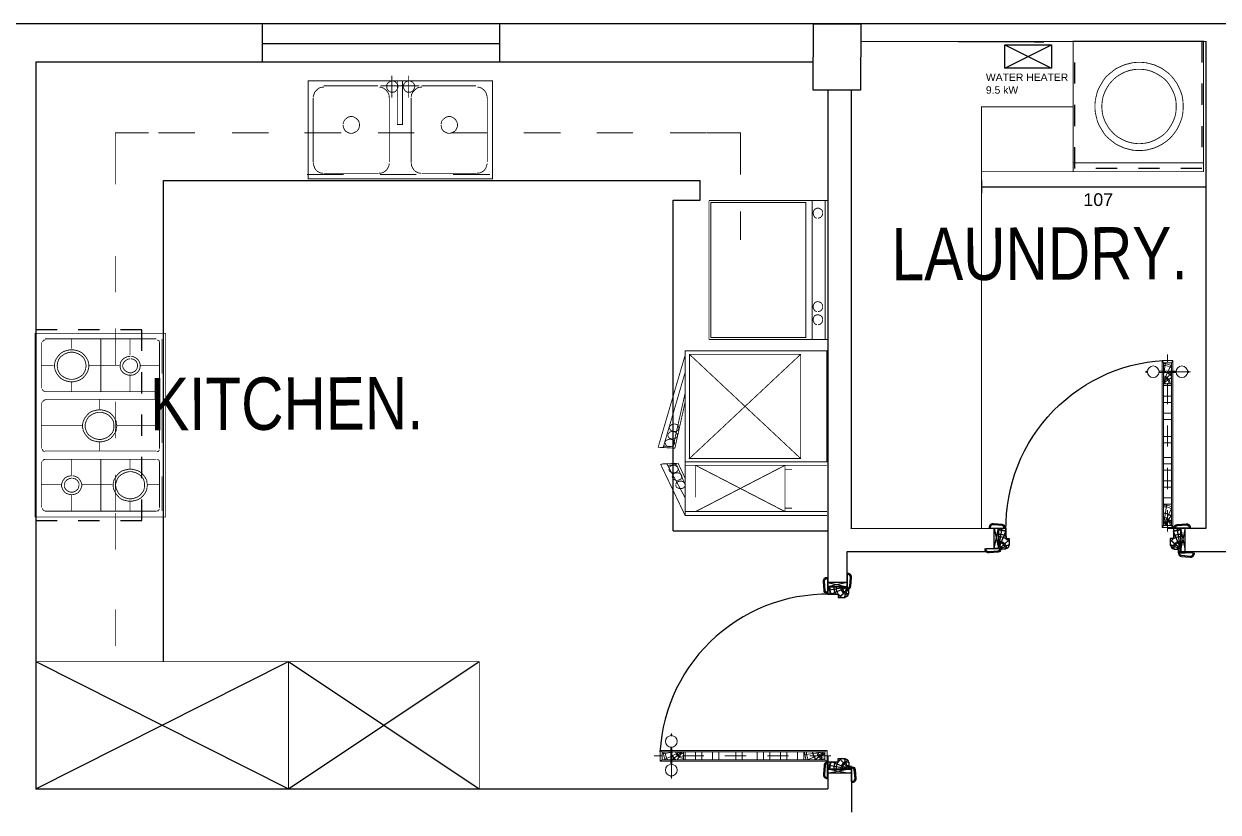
# Model space of a CAD drawing. Header units: metres. Extents: x 190.7 to 223.2, y -121.3 to -111.6.
# Drawn here: x 196.82 to 202.46, y -116.06 to -112.34 of the extents above; entities that cross this region are included whole.
import ezdxf

# ---------------------------------------------------------------- set-up
doc = ezdxf.new("R2010")
doc.units = ezdxf.units.M
doc.header["$LTSCALE"] = 0.4
doc.header["$MEASUREMENT"] = 0
for name, pattern in [('CENTER', [2, 1.25, -0.25, 0.25, -0.25]), ('DASHDOT2', [0.5, 0.25, -0.125, 0, -0.125]), ('DASHED2', [0.375, 0.25, -0.125])]:
    doc.linetypes.add(name, pattern=pattern)
for name, color, linetype in [('1wall', 1, 'Continuous'), ('2 furni', 3, 'Continuous'), ('2furni', 3, 'Continuous'), ('3door', 5, 'Continuous'), ('ISLAK', 6, 'Continuous'), ('Windows', 4, 'Continuous')]:
    doc.layers.add(name, color=color, linetype=linetype)
for name, color, linetype, lineweight in [('AR-Doors', 8, 'Continuous', 20), ('HATCH - wood.', 15, 'Continuous', 20), ('WOOD - section.', 142, 'Continuous', 20)]:
    doc.layers.add(name, color=color, linetype=linetype, lineweight=lineweight)
doc.styles.add('HELV', font='HELV')

# ---------------------------------------------------------------- blocks, each defined once
blk = doc.blocks.new('4')
at = {"layer": 'AR-Doors', "linetype": 'CENTER', "ltscale": 0.2}
blk.add_line((-0.019, -0.0285), (-0.019, 0.8054), dxfattribs=at)
at = {"layer": 'AR-Doors', "linetype": 'DASHDOT2'}
blk.add_line((-0.1269, 0.7245), (0.0862, 0.7245), dxfattribs=at)
at = {"layer": 'AR-Doors', "linetype": 'ByBlock'}
for p, q in [((-0.118, 0.7273), (-0.1138, 0.7273)), ((-0.118, 0.7217), (-0.118, 0.7273)), ((-0.118, 0.7217), (-0.1138, 0.7217)), ((-0.0593, 0.7273), (0.0213, 0.7273)), ((-0.0593, 0.7217), (0.0213, 0.7217)), ((0.08, 0.7273), (0.0758, 0.7273)), ((0.08, 0.7217), (0.0758, 0.7217)), ((0.08, 0.7217), (0.08, 0.7273))]:
    blk.add_line(p, q, dxfattribs=at)
for centre in [(-0.0866, 0.7245), (0.0486, 0.7245)]:
    blk.add_circle(centre, 0.0274, dxfattribs=at)
at = {"layer": 'HATCH - wood.', "linetype": 'ByBlock'}
for p, q in [((-0.0004, 0.681), (-0.038, 0.7602)), ((0, 0.7068), (-0.0093, 0.7676)), ((-0.0004, 0.6754), (-0.038, 0.7208)), ((-0.0063, 0.6759), (-0.038, 0.6974)), ((-0.0064, 0.0134), (-0.038, 0.08)), ((-0.0015, 0.0099), (-0.0153, 0.1)), ((-0.0064, 0.0077), (-0.038, 0.0459)), ((-0.0123, 0.0083), (-0.038, 0.0257))]:
    blk.add_line(p, q, dxfattribs=at)
for centre, radius, start, end in [((0.006, 0.6676), 0.096, 93.5832, 117.2788), ((0.006, 0.6676), 0.0874, 93.9351, 120.2161), ((0.006, 0.6676), 0.058, 95.9357, 139.3195), ((0.006, 0.6676), 0.0568, 96.0629, 140.7643), ((0.006, 0.6676), 0.0377, 99.1484, 180), ((0.006, 0.6676), 0.0321, 100.7649, 180), ((0.006, 0.6676), 0.0148, 113.8401, 180), ((0.006, 0.6676), 0.01, 126.7072, 180), ((0, 0), 0.096, 90, 113.3172), ((0, 0), 0.0874, 90, 115.7621), ((0, 0), 0.058, 90, 130.9154), ((0, 0), 0.0568, 90, 131.9845), ((0, 0), 0.0377, 90, 180), ((0, 0), 0.0321, 90, 180), ((0, 0), 0.0148, 90, 180), ((0, 0), 0.01, 90, 180)]:
    blk.add_arc(centre, radius, start, end, dxfattribs=at)
at = {"layer": 'WOOD - section.'}
for p, q in [((0.006, 0.7776), (-0.044, 0.7776)), ((-0.038, 0.7676), (-0.044, 0.7776)), ((-0.044, -0.01), (-0.044, 0.7776)), ((-0.038, 0), (-0.038, 0.7676)), ((0, 0.7676), (-0.038, 0.7676)), ((0, 0.7676), (0.006, 0.7776)), ((0, 0), (0, 0.7676)), ((0.006, -0.01), (0.006, 0.7776)), ((0, 0.6676), (-0.038, 0.6676)), ((0, 0.66), (-0.038, 0.66)), ((0, 0.61), (-0.038, 0.61)), ((0, 0.58), (-0.038, 0.58)), ((0, 0.53), (-0.038, 0.53)), ((0, 0.5), (-0.038, 0.5)), ((0, 0.42), (-0.038, 0.42)), ((0, 0.39), (-0.038, 0.39)), ((0, 0.32), (-0.038, 0.32)), ((0, 0.2903), (-0.038, 0.2903)), ((0, 0.2603), (-0.038, 0.2603)), ((0, 0.21), (-0.038, 0.21)), ((0, 0.18), (-0.038, 0.18)), ((0, 0.13), (-0.038, 0.13)), ((0, 0.1), (-0.038, 0.1)), ((-0.044, -0.01), (-0.0377, 0)), ((0, 0), (-0.038, 0)), ((0, 0), (0.006, -0.01)), ((0.006, -0.01), (-0.044, -0.01))]:
    blk.add_line(p, q, dxfattribs=at)
blk = doc.blocks.new('*U15')
at = {"layer": '1wall'}
h = blk.add_hatch(dxfattribs=at)
h.set_pattern_fill('WOOD2', color=5, scale=0.01, style=0)
h.set_pattern_definition([(71.5651, (41.9915738, 4.2427938), (0.00999998403, 0.02000000435), [0.00379473, -0.02782804]), (40.6013, (41.9927738, 4.2463938), (0.059999990182, 0.050000004212), [0.00184391, -0.09035154]), (43.1524, (41.98417377, 4.2475938), (0.149999975375, 0.140000028339), [0.00438634, -0.21493078]), (70.0169, (41.9873738, 4.2505938), (0.02999999454, 0.080000006588), [0.00234094, -0.11470606]), (90, (41.988174, 4.242794), (0.01, 0.01), [0.002, -0.008]), (61.5571, (41.98817377, 4.2447938), (-0.069999938389, -0.1300000376594), [0.00545894, -0.26748794]), (95.7106, (41.9907738, 4.2495938), (0.010000013147, -0.089999994235), [0.00200998, -0.09848878]), (50.1944, (41.9905738, 4.2515938), (-0.040000024326, -0.049999980613), [0.00156205, -0.07654045])])
h.paths.add_polyline_path([(0.032, 0), (0.02, 0), (0.02, -0.0179), (0.032, -0.0179)])
h = blk.add_hatch(dxfattribs=at)
h.set_pattern_fill('WOOD2', color=5, scale=0.01, style=0)
h.set_pattern_definition([(108.4349, (-41.0915738, 4.2427938), (-0.00999998403, 0.02000000435), [0.00379473, -0.02782804]), (139.3987, (-41.0927738, 4.2463938), (-0.059999990182, 0.050000004212), [0.00184391, -0.09035154]), (136.8476, (-41.08417377, 4.2475938), (-0.149999975375, 0.140000028339), [0.00438634, -0.21493078]), (109.9831, (-41.0873738, 4.2505938), (-0.02999999454, 0.080000006588), [0.00234094, -0.11470606]), (90, (-41.088174, 4.242794), (-0.01, 0.01), [0.002, -0.008]), (118.4429, (-41.08817377, 4.2447938), (0.069999938389, -0.1300000376594), [0.00545894, -0.26748794]), (84.2894, (-41.0907738, 4.2495938), (-0.010000013147, -0.089999994235), [0.00200998, -0.09848878]), (129.8056, (-41.0905738, 4.2515938), (0.040000024326, -0.049999980613), [0.00156205, -0.07654045])])
h.paths.add_polyline_path([(0.868, 0), (0.88, 0), (0.88, 0.0021), (0.868, 0.0021)])
at = {"layer": '1wall', "color": 5}
for p, q in [((0, 0.095), (0.02, 0.0021)), ((0, 0.0021), (0.02, 0.095)), ((0.9, 0.095), (0.88, 0.0021)), ((0.9, 0.0021), (0.88, 0.095))]:
    blk.add_line(p, q, dxfattribs=at)
at = {"layer": '1wall', "color": 5, "linetype": 'ByBlock'}
for p, q in [((0.0231, 0.0122), (0.0378, 0.095)), ((0.0252, 0.0075), (0.055, 0.0787)), ((0.8748, 0.0075), (0.845, 0.0787)), ((0.8769, 0.0122), (0.8622, 0.095)), ((0.0324, 0.0006), (0.07, 0.0175)), ((0.0332, 0.0065), (0.07, 0.0388)), ((0.8668, 0.0065), (0.83, 0.0388)), ((0.8676, 0.0006), (0.83, 0.0175))]:
    blk.add_line(p, q, dxfattribs=at)
at = {"layer": '1wall', "color": 5}
for points in [[(0.0504, 0.095), (0.0504, 0.0986, 0.399878), (0.0368, 0.1115), (-0.0044, 0.1149, 0.429068), (-0.0241, 0.0995), (-0.0241, 0.095)], [(0.8496, 0.095), (0.8496, 0.0986, -0.399878), (0.8632, 0.1115), (0.9044, 0.1149, -0.429068), (0.9241, 0.0995), (0.9241, 0.095)], [(0.869, 0.0021), (0.869, -0.0014, 0.399878), (0.8825, -0.0143), (0.9237, -0.0178, 0.429068), (0.9435, -0.0024), (0.9435, 0.0021)], [(0.031, -0.0179), (0.031, -0.0214, -0.399878), (0.0175, -0.0343), (-0.0237, -0.0378, -0.429068), (-0.0435, -0.0224), (-0.0435, -0.0179)]]:
    blk.add_lwpolyline(points, format="xyb", dxfattribs=at)
for points in [[(0.0454, 0.095), (0.0454, 0.0985, 0.402433), (0.0367, 0.1065), (-0.0049, 0.1099, 0.427265), (-0.0191, 0.0992), (-0.0191, 0.095)], [(0.032, -0.005), (0.032, 0), (0.02, 0), (0.02, 0), (0.02, 0.095), (0.055, 0.095), (0.055, 0.045), (0.07, 0.045), (0.07, 0.012), (0.0665, 0.012), (0.0665, 0.0045), (0.0649, 0.0045, -0.414214), (0.0605, 0.0001), (0.0605, -0.0015), (0.053, -0.0015), (0.053, -0.005)], [(0.868, -0.005), (0.868, 0), (0.88, 0), (0.88, 0), (0.88, 0.095), (0.845, 0.095), (0.845, 0.045), (0.83, 0.045), (0.83, 0.012), (0.8335, 0.012), (0.8335, 0.0045), (0.8351, 0.0045, 0.414214), (0.8395, 0.0001), (0.8395, -0.0015), (0.847, -0.0015), (0.847, -0.005)], [(0.8546, 0.095), (0.8546, 0.0985, -0.402433), (0.8633, 0.1065), (0.9049, 0.1099, -0.427265), (0.9191, 0.0992), (0.9191, 0.095)], [(0.874, 0.0021), (0.874, -0.0013, 0.402433), (0.8827, -0.0093), (0.9243, -0.0128, 0.427265), (0.9385, -0.0021), (0.9385, 0.0021)], [(0.026, -0.0179), (0.026, -0.0213, -0.402433), (0.0173, -0.0293), (-0.0243, -0.0328, -0.427265), (-0.0385, -0.0221), (-0.0385, -0.0179)]]:
    blk.add_lwpolyline(points, format="xyb", close=True, dxfattribs=at)
for points in [[(0, 0.095), (0.02, 0.095), (0.02, -0.0179), (0, -0.0179)], [(0.9, 0.095), (0.88, 0.095), (0.88, 0.0021), (0.9, 0.0021)], [(0.032, 0), (0.02, 0), (0.02, -0.0179), (0.032, -0.0179)], [(0.868, 0), (0.88, 0), (0.88, 0.0021), (0.868, 0.0021)]]:
    blk.add_lwpolyline(points, close=True, dxfattribs=at)
at = {"layer": '1wall', "color": 5, "linetype": 'ByBlock'}
blk.add_circle((0.0556, 0.0975), 0.00245, dxfattribs=at)
at = {"layer": '1wall', "color": 5}
blk.add_arc((0.0556, 0.0975), 0.7894, 356.1903, 86.6735, dxfattribs=at)
at = {"layer": '1wall', "color": 5, "linetype": 'ByBlock'}
for centre, radius, start, end in [((0.02, -0.005), 0.0927, 67.8233, 90), ((0.02, -0.005), 0.0907, 67.3068, 90), ((0.02, -0.005), 0.071, 60.4826, 90), ((0.88, -0.005), 0.0927, 90, 112.1767), ((0.88, -0.005), 0.0907, 90, 112.6932), ((0.88, -0.005), 0.071, 90, 119.5174), ((0.02, -0.005), 0.0607, 34.5517, 90), ((0.02, -0.005), 0.0388, 5.2476, 90), ((0.02, -0.005), 0.0329, 360, 90), ((0.02, -0.005), 0.0175, 0, 90), ((0.02, -0.005), 0.0136, 0, 90), ((0.88, -0.005), 0.0607, 90, 145.4483), ((0.88, -0.005), 0.0388, 90, 174.7524), ((0.88, -0.005), 0.0329, 90, 180), ((0.88, -0.005), 0.0175, 90, 180), ((0.88, -0.005), 0.0136, 90, 180)]:
    blk.add_arc(centre, radius, start, end, dxfattribs=at)
at = {"layer": '1wall', "color": 5}
blk.add_blockref('4', (0.102, 0.1075), dxfattribs=at)
blk = doc.blocks.new('wrewwer')
at = {"layer": '2furni', "const_width": 0.00409}
for points in [[(-47.1491, -31.7755), (-47.1491, -31.3132), (-48.0187, -31.3132), (-48.0187, -31.7755), (-47.1491, -31.7755)], [(-47.6475, -31.3406), (-47.6475, -31.3476), (-47.6441, -31.3544), (-47.6355, -31.3631), (-47.6286, -31.3665), (-47.6217, -31.3665), (-47.6132, -31.3665), (-47.6063, -31.3631), (-47.5994, -31.3544), (-47.5959, -31.3476), (-47.5943, -31.3406), (-47.5959, -31.3321), (-47.5994, -31.3252), (-47.6063, -31.3183), (-47.6132, -31.3149), (-47.6217, -31.3132), (-47.6286, -31.3149), (-47.6355, -31.3183), (-47.6441, -31.3252), (-47.6475, -31.3321), (-47.6475, -31.3406)], [(-47.6235, -31.2891), (-47.6235, -31.3922)], [(-47.5736, -31.3132), (-47.5736, -31.5195), (-47.5977, -31.5195), (-47.5977, -31.3132), (-47.5736, -31.3132)], [(-47.5702, -31.3406), (-47.5684, -31.3476), (-47.565, -31.3544), (-47.5581, -31.3631), (-47.5513, -31.3665), (-47.5426, -31.3665), (-47.534, -31.3665), (-47.5272, -31.3631), (-47.5203, -31.3544), (-47.5169, -31.3476), (-47.5151, -31.3406), (-47.5169, -31.3321), (-47.5203, -31.3252), (-47.5272, -31.3183), (-47.534, -31.3149), (-47.5426, -31.3132), (-47.5513, -31.3149), (-47.5581, -31.3183), (-47.565, -31.3252), (-47.5684, -31.3321), (-47.5702, -31.3406)], [(-47.5444, -31.2891), (-47.5444, -31.3922)], [(-47.9431, -31.3424), (-47.9586, -31.3442), (-47.9672, -31.3476), (-47.9757, -31.3544), (-47.9827, -31.3613), (-47.9878, -31.3681), (-47.9912, -31.3785), (-47.9947, -31.3888)], [(-47.6888, -31.3372), (-47.9449, -31.3372)], [(-47.6355, -31.3939), (-47.6372, -31.3785), (-47.6424, -31.3681), (-47.6475, -31.3613), (-47.6544, -31.3544), (-47.663, -31.3476), (-47.6715, -31.3442), (-47.6819, -31.3424)], [(-47.4946, -31.3372), (-47.6767, -31.3372)], [(-47.4807, -31.3424), (-47.4962, -31.3442), (-47.5048, -31.3476), (-47.5135, -31.3544), (-47.5203, -31.3613), (-47.5255, -31.3681), (-47.5306, -31.3785), (-47.5324, -31.3888)], [(-47.4825, -31.3372), (-47.2264, -31.3372)], [(-47.1731, -31.3939), (-47.1765, -31.3785), (-47.18, -31.3681), (-47.1852, -31.3613), (-47.192, -31.3544), (-47.2006, -31.3476), (-47.2093, -31.3442), (-47.2195, -31.3424)], [(-47.9947, -31.3922), (-47.9947, -31.6964)], [(-47.6355, -31.6964), (-47.6355, -31.3922)], [(-47.5324, -31.6964), (-47.5324, -31.3922)], [(-47.1731, -31.3922), (-47.1731, -31.6964)], [(-47.8538, -31.5211), (-47.852, -31.5332), (-47.8486, -31.54), (-47.8452, -31.5469), (-47.84, -31.5521), (-47.8331, -31.5555), (-47.8263, -31.5589), (-47.8194, -31.5607), (-47.8108, -31.5607), (-47.804, -31.5589), (-47.797, -31.5555), (-47.7901, -31.5521), (-47.7851, -31.5469), (-47.7799, -31.54), (-47.7781, -31.5332), (-47.7764, -31.5263), (-47.7764, -31.5177), (-47.7781, -31.5091), (-47.7799, -31.5022), (-47.7851, -31.497), (-47.7901, -31.4919), (-47.797, -31.4868), (-47.804, -31.4833), (-47.8108, -31.4816), (-47.8194, -31.4816), (-47.8263, -31.4833), (-47.8331, -31.4868), (-47.84, -31.4919), (-47.8452, -31.497), (-47.8486, -31.5022), (-47.852, -31.5091), (-47.8538, -31.5177)], [(-47.3914, -31.5211), (-47.3897, -31.5332), (-47.388, -31.54), (-47.3828, -31.5469), (-47.3777, -31.5521), (-47.3708, -31.5555), (-47.3639, -31.5589), (-47.357, -31.5607), (-47.3484, -31.5607), (-47.3416, -31.5589), (-47.3347, -31.5555), (-47.3279, -31.5521), (-47.3227, -31.5469), (-47.3192, -31.54), (-47.3158, -31.5332), (-47.3141, -31.5263), (-47.3141, -31.5177), (-47.3158, -31.5091), (-47.3192, -31.5022), (-47.3227, -31.497), (-47.3279, -31.4919), (-47.3347, -31.4868), (-47.3416, -31.4833), (-47.3484, -31.4816), (-47.357, -31.4816), (-47.3639, -31.4833), (-47.3708, -31.4868), (-47.3777, -31.4919), (-47.3828, -31.497), (-47.388, -31.5022), (-47.3897, -31.5091), (-47.3914, -31.5177)], [(-47.9947, -31.6982), (-47.9912, -31.7136), (-47.9878, -31.724), (-47.9827, -31.7326), (-47.9757, -31.7394), (-47.9672, -31.7445), (-47.9586, -31.748), (-47.9483, -31.7497)], [(-47.687, -31.7497), (-47.6715, -31.748), (-47.663, -31.7445), (-47.6544, -31.7394), (-47.6475, -31.7326), (-47.6424, -31.724), (-47.6372, -31.7136), (-47.6355, -31.7033)], [(-47.5324, -31.6982), (-47.5306, -31.7136), (-47.5255, -31.724), (-47.5203, -31.7326), (-47.5135, -31.7394), (-47.5048, -31.7445), (-47.4962, -31.748), (-47.4859, -31.7497)], [(-47.2247, -31.7497), (-47.2093, -31.748), (-47.2006, -31.7445), (-47.192, -31.7394), (-47.1852, -31.7326), (-47.18, -31.724), (-47.1765, -31.7136), (-47.1731, -31.7033)], [(-47.8503, -31.7549), (-48.0239, -31.7549)], [(-47.9449, -31.7497), (-47.6888, -31.7497)], [(-47.5083, -31.7549), (-47.6802, -31.7549)], [(-47.2264, -31.7497), (-47.4825, -31.7497)], [(-47.1611, -31.7549), (-47.3347, -31.7549)]]:
    blk.add_lwpolyline(points, dxfattribs=at)
blk = doc.blocks.new('dfs')
at = {"layer": '2furni', "const_width": 0.00409}
for points in [[(-47.1491, -31.7583), (-47.1491, -31.198), (-46.5303, -31.198), (-46.5303, -31.7583)], [(-47.1491, -31.2101), (-46.5303, -31.2101)], [(-47.07, -31.2444), (-47.0734, -31.2324), (-47.0804, -31.2255), (-47.0889, -31.2221), (-47.0975, -31.2221), (-47.1061, -31.2255), (-47.1113, -31.2324), (-47.1147, -31.241), (-47.1147, -31.2495), (-47.1113, -31.2582), (-47.1061, -31.2633), (-47.0975, -31.2668), (-47.0889, -31.2668), (-47.0804, -31.2633), (-47.0734, -31.2582), (-47.07, -31.2495)], [(-46.6541, -31.2444), (-46.6575, -31.2324), (-46.6644, -31.2255), (-46.6713, -31.2221), (-46.6815, -31.2221), (-46.6885, -31.2255), (-46.6954, -31.2324), (-46.6988, -31.241), (-46.6988, -31.2495), (-46.6954, -31.2582), (-46.6885, -31.2633), (-46.6815, -31.2668), (-46.6713, -31.2668), (-46.6644, -31.2633), (-46.6575, -31.2582), (-46.6541, -31.2495)], [(-46.5956, -31.2444), (-46.5991, -31.2324), (-46.6059, -31.2255), (-46.6145, -31.2221), (-46.6232, -31.2221), (-46.6318, -31.2255), (-46.6369, -31.2324), (-46.6403, -31.241), (-46.6403, -31.2495), (-46.6369, -31.2582), (-46.6318, -31.2633), (-46.6232, -31.2668), (-46.6145, -31.2668), (-46.6059, -31.2633), (-46.5991, -31.2582), (-46.5956, -31.2495)], [(-47.1491, -31.272), (-46.5303, -31.272)], [(-47.1405, -31.7497), (-47.1405, -31.3012), (-46.5389, -31.3012), (-46.5389, -31.7497)], [(-47.1491, -31.7583), (-46.5303, -31.7583)], [(-47.1405, -31.7497), (-46.5389, -31.7497)]]:
    blk.add_lwpolyline(points, dxfattribs=at)
blk = doc.blocks.new('yrtds')
at = {"layer": '2furni', "const_width": 0.00409}
for points in [[(-48.7286, -33.3843), (-48.7286, -32.4647), (-49.3439, -32.4647), (-49.3439, -33.3843), (-48.7286, -33.3843)], [(-49.2958, -32.4974), (-49.3043, -32.4991), (-49.3095, -32.5077)], [(-48.7733, -32.4922), (-49.2975, -32.4922)], [(-49.1738, -32.4922), (-49.1738, -32.5421)], [(-49.0345, -32.4922), (-49.0345, -32.7569)], [(-48.897, -32.4922), (-48.897, -32.5747)], [(-48.7578, -32.5111), (-48.7596, -32.5025), (-48.7681, -32.4974)], [(-48.7458, -32.4922), (-48.7458, -32.6658)], [(-49.3147, -32.5094), (-49.3147, -32.7397)], [(-49.172, -32.5473), (-49.1806, -32.5473), (-49.1961, -32.5507), (-49.2098, -32.5558), (-49.2236, -32.5644), (-49.2339, -32.5765), (-49.2425, -32.5885), (-49.2494, -32.6022), (-49.2528, -32.6195), (-49.2528, -32.6263), (-49.2528, -32.6349), (-49.2494, -32.6503), (-49.2425, -32.6658), (-49.2339, -32.6778), (-49.2236, -32.6899), (-49.2098, -32.6985), (-49.1961, -32.7036), (-49.1806, -32.7071), (-49.172, -32.7071), (-49.1634, -32.7071), (-49.148, -32.7036), (-49.1342, -32.6985), (-49.1205, -32.6899), (-49.1101, -32.6778), (-49.1016, -32.6658), (-49.0947, -32.6503), (-49.0912, -32.6349), (-49.0912, -32.6263), (-49.0912, -32.6195), (-49.0947, -32.6022), (-49.1016, -32.5885), (-49.1101, -32.5765), (-49.1205, -32.5644), (-49.1342, -32.5558), (-49.148, -32.5507), (-49.1634, -32.5473), (-49.172, -32.5473)], [(-49.172, -32.5592), (-49.1789, -32.5592), (-49.1927, -32.5626), (-49.2047, -32.5678), (-49.215, -32.5747), (-49.2253, -32.5833), (-49.2322, -32.5936), (-49.2373, -32.6074), (-49.2391, -32.6195), (-49.2408, -32.6263), (-49.2391, -32.6332), (-49.2373, -32.6469), (-49.2322, -32.6589), (-49.2253, -32.671), (-49.215, -32.6796), (-49.2047, -32.6864), (-49.1927, -32.6916), (-49.1789, -32.6951), (-49.172, -32.6951), (-49.1652, -32.6951), (-49.1514, -32.6916), (-49.1394, -32.6864), (-49.1291, -32.6796), (-49.1187, -32.671), (-49.1119, -32.6589), (-49.1067, -32.6469), (-49.105, -32.6332), (-49.1033, -32.6263), (-49.105, -32.6195), (-49.1067, -32.6074), (-49.1119, -32.5936), (-49.1187, -32.5833), (-49.1291, -32.5747), (-49.1394, -32.5678), (-49.1514, -32.5626), (-49.1652, -32.5592), (-49.172, -32.5592)], [(-48.7578, -32.7397), (-48.7578, -32.5094)], [(-48.8953, -32.5799), (-48.909, -32.5816), (-48.9177, -32.5851), (-48.9263, -32.5902), (-48.9331, -32.597), (-48.9383, -32.604), (-48.9418, -32.6125), (-48.9434, -32.6229), (-48.9434, -32.6314), (-48.9418, -32.6418), (-48.9383, -32.6503), (-48.9331, -32.6573), (-48.9263, -32.6641), (-48.9177, -32.6692), (-48.909, -32.6727), (-48.9005, -32.6744), (-48.8901, -32.6744), (-48.8816, -32.6727), (-48.873, -32.6692), (-48.8661, -32.6641), (-48.8592, -32.6573), (-48.8541, -32.6503), (-48.8507, -32.6418), (-48.8489, -32.6314), (-48.8489, -32.6229), (-48.8507, -32.6125), (-48.8541, -32.604), (-48.8592, -32.597), (-48.8661, -32.5902), (-48.873, -32.5851), (-48.8816, -32.5816), (-48.8901, -32.5799)], [(-48.8953, -32.5919), (-48.9056, -32.5936), (-48.9177, -32.6006), (-48.9263, -32.6108), (-48.9314, -32.6229), (-48.9314, -32.6297), (-48.9297, -32.6366), (-48.9229, -32.6486), (-48.9125, -32.6573), (-48.8988, -32.6624), (-48.8919, -32.6624), (-48.885, -32.6607), (-48.873, -32.6538), (-48.8644, -32.6435), (-48.861, -32.6297), (-48.861, -32.6229), (-48.8627, -32.6159), (-48.8678, -32.604), (-48.8781, -32.5954), (-48.8919, -32.5919)], [(-49.2562, -32.6245), (-49.3147, -32.6245)], [(-48.9468, -32.6245), (-49.0912, -32.6245)], [(-48.7578, -32.6245), (-48.8489, -32.6245)], [(-49.1738, -32.7071), (-49.1738, -32.7569)], [(-48.897, -32.6744), (-48.897, -32.7569)], [(-49.3095, -32.7432), (-49.3079, -32.75), (-49.2992, -32.7569)], [(-49.2975, -32.7569), (-48.7733, -32.7569)], [(-48.7715, -32.7569), (-48.763, -32.7552), (-48.7578, -32.7449)], [(-49.3147, -32.8101), (-49.3147, -33.0422)], [(-49.2958, -32.7982), (-49.3043, -32.7999), (-49.3095, -32.8101)], [(-48.7733, -32.7948), (-49.2975, -32.7948)], [(-49.0415, -32.7948), (-49.0415, -32.8429)], [(-48.7578, -32.8119), (-48.7596, -32.8051), (-48.7681, -32.7982)], [(-48.7578, -33.0422), (-48.7578, -32.8101)], [(-48.7458, -32.8394), (-48.7458, -33.013)], [(-49.0397, -32.8481), (-49.0483, -32.8481), (-49.0638, -32.8515), (-49.0793, -32.8566), (-49.0912, -32.8652), (-49.1016, -32.8772), (-49.1101, -32.8893), (-49.1171, -32.9048), (-49.1205, -32.9202), (-49.1205, -32.9288), (-49.1205, -32.9356), (-49.1171, -32.9529), (-49.1101, -32.9666), (-49.1016, -32.9786), (-49.0912, -32.9907), (-49.0793, -32.9993), (-49.0638, -33.0044), (-49.0483, -33.0079), (-49.0397, -33.0079), (-49.0311, -33.0079), (-49.0156, -33.0044), (-49.0019, -32.9993), (-48.9882, -32.9907), (-48.9778, -32.9786), (-48.9692, -32.9666), (-48.9623, -32.9529), (-48.9607, -32.9356), (-48.9589, -32.9288), (-48.9607, -32.9202), (-48.9623, -32.9048), (-48.9692, -32.8893), (-48.9778, -32.8772), (-48.9882, -32.8652), (-49.0019, -32.8566), (-49.0156, -32.8515), (-49.0311, -32.8481), (-49.0397, -32.8481)], [(-49.0397, -32.86), (-49.0466, -32.86), (-49.0604, -32.8634), (-49.0723, -32.8686), (-49.0827, -32.8755), (-49.093, -32.8841), (-49.0998, -32.8961), (-49.105, -32.9082), (-49.1085, -32.9219), (-49.1085, -32.9288), (-49.1085, -32.9356), (-49.105, -32.9477), (-49.0998, -32.9615), (-49.093, -32.9718), (-49.0827, -32.9804), (-49.0723, -32.9872), (-49.0604, -32.9924), (-49.0466, -32.9958), (-49.0397, -32.9958), (-49.0328, -32.9958), (-49.019, -32.9924), (-49.0071, -32.9872), (-48.9967, -32.9804), (-48.9882, -32.9718), (-48.9796, -32.9615), (-48.9744, -32.9477), (-48.9727, -32.9356), (-48.9727, -32.9288), (-48.9727, -32.9219), (-48.9744, -32.9082), (-48.9796, -32.8961), (-48.9882, -32.8841), (-48.9967, -32.8755), (-49.0071, -32.8686), (-49.019, -32.8634), (-49.0328, -32.86), (-49.0397, -32.86)], [(-49.3147, -32.9253), (-49.1205, -32.9253)], [(-48.9589, -32.9253), (-48.7578, -32.9253)], [(-49.0415, -33.0079), (-49.0415, -33.0542)], [(-49.3095, -33.0439), (-49.3079, -33.0526), (-49.2992, -33.0576)], [(-49.2975, -33.0542), (-48.7733, -33.0542)], [(-48.7715, -33.0576), (-48.763, -33.056), (-48.7578, -33.0474)], [(-49.3147, -33.1075), (-49.3147, -33.3379)], [(-49.2958, -33.0955), (-49.3043, -33.0972), (-49.3095, -33.1058)], [(-48.7733, -33.0955), (-49.2975, -33.0955)], [(-49.1738, -33.0955), (-49.1738, -33.178)], [(-49.0345, -33.0955), (-49.0345, -33.355)], [(-48.897, -33.0955), (-48.897, -33.1402)], [(-48.7578, -33.1093), (-48.7596, -33.1006), (-48.7681, -33.0955)], [(-48.7578, -33.3379), (-48.7578, -33.1075)], [(-49.172, -33.178), (-49.1858, -33.1797), (-49.1943, -33.1831), (-49.203, -33.1883), (-49.2082, -33.1952), (-49.2132, -33.2021), (-49.2167, -33.2106), (-49.2202, -33.221), (-49.2202, -33.2295), (-49.2167, -33.2399), (-49.2132, -33.2484), (-49.2082, -33.2554), (-49.203, -33.2623), (-49.1943, -33.2673), (-49.1858, -33.2708), (-49.1772, -33.2725), (-49.1669, -33.2725), (-49.1583, -33.2708), (-49.1497, -33.2673), (-49.1411, -33.2623), (-49.136, -33.2554), (-49.1308, -33.2484), (-49.1274, -33.2399), (-49.1239, -33.2295), (-49.1239, -33.221), (-49.1274, -33.2106), (-49.1308, -33.2021), (-49.136, -33.1952), (-49.1411, -33.1883), (-49.1497, -33.1831), (-49.1583, -33.1797), (-49.1669, -33.178)], [(-48.8953, -33.1453), (-48.9039, -33.1453), (-48.9194, -33.1488), (-48.9349, -33.1539), (-48.9468, -33.1625), (-48.9572, -33.1746), (-48.9657, -33.1866), (-48.9727, -33.2004), (-48.9761, -33.2175), (-48.9761, -33.2244), (-48.9761, -33.233), (-48.9727, -33.2484), (-48.9657, -33.2639), (-48.9572, -33.276), (-48.9468, -33.288), (-48.9349, -33.2966), (-48.9194, -33.3017), (-48.9039, -33.3051), (-48.8953, -33.3051), (-48.8867, -33.3051), (-48.8712, -33.3017), (-48.8575, -33.2966), (-48.8437, -33.288), (-48.8334, -33.276), (-48.8248, -33.2639), (-48.818, -33.2484), (-48.8163, -33.233), (-48.8145, -33.2244), (-48.8163, -33.2175), (-48.818, -33.2004), (-48.8248, -33.1866), (-48.8334, -33.1746), (-48.8437, -33.1625), (-48.8575, -33.1539), (-48.8712, -33.1488), (-48.8867, -33.1453), (-48.8953, -33.1453)], [(-48.8953, -33.1574), (-48.9022, -33.1574), (-48.916, -33.1608), (-48.9279, -33.166), (-48.9383, -33.1728), (-48.9486, -33.1814), (-48.9555, -33.1917), (-48.9607, -33.2055), (-48.9641, -33.2175), (-48.9641, -33.2244), (-48.9641, -33.2313), (-48.9607, -33.245), (-48.9555, -33.2571), (-48.9486, -33.2691), (-48.9383, -33.2777), (-48.9279, -33.2846), (-48.916, -33.2897), (-48.9022, -33.2932), (-48.8953, -33.2932), (-48.8885, -33.2932), (-48.8747, -33.2897), (-48.8627, -33.2846), (-48.8523, -33.2777), (-48.8437, -33.2691), (-48.8352, -33.2571), (-48.83, -33.245), (-48.8283, -33.2313), (-48.8283, -33.2244), (-48.8283, -33.2175), (-48.83, -33.2055), (-48.8352, -33.1917), (-48.8437, -33.1814), (-48.8523, -33.1728), (-48.8627, -33.166), (-48.8747, -33.1608), (-48.8885, -33.1574), (-48.8953, -33.1574)], [(-49.2236, -33.2227), (-49.3147, -33.2227)], [(-49.172, -33.1901), (-49.1824, -33.1917), (-49.1943, -33.1986), (-49.203, -33.209), (-49.2064, -33.221), (-49.2064, -33.2279), (-49.2064, -33.2347), (-49.1995, -33.2468), (-49.1893, -33.2554), (-49.1754, -33.2605), (-49.1686, -33.2605), (-49.1617, -33.2588), (-49.1497, -33.2519), (-49.1411, -33.2416), (-49.1376, -33.2279), (-49.1376, -33.221), (-49.1376, -33.2141), (-49.1445, -33.2021), (-49.1549, -33.1935), (-49.1686, -33.1901)], [(-48.9796, -33.2227), (-49.1239, -33.2227)], [(-48.7578, -33.2227), (-48.8145, -33.2227)], [(-48.7458, -33.1814), (-48.7458, -33.355)], [(-49.1738, -33.2725), (-49.1738, -33.355)], [(-49.3095, -33.3413), (-49.3079, -33.3481), (-49.2992, -33.355)], [(-48.897, -33.3051), (-48.897, -33.355)], [(-48.7715, -33.355), (-48.763, -33.3533), (-48.7578, -33.343)], [(-49.2975, -33.355), (-48.7733, -33.355)]]:
    blk.add_lwpolyline(points, dxfattribs=at)
blk = doc.blocks.new('wgsfd')
at = {"layer": '2furni', "const_width": 0.00409}
for points in [[(-46.2949, -32.8016), (-46.1676, -32.2499)], [(-46.1676, -32.8893), (-46.1676, -32.2241), (-45.4991, -32.2241), (-45.4991, -32.8893), (-46.1676, -32.8893)], [(-46.1471, -32.8686), (-46.1471, -32.2447), (-45.6229, -32.2447), (-45.6229, -32.8686), (-46.1471, -32.8686), (-45.6229, -32.2447)], [(-46.1471, -32.2447), (-45.6229, -32.8686)], [(-46.1676, -32.3531), (-46.2708, -32.8016)], [(-46.2244, -32.7982), (-46.1676, -32.4768)], [(-46.2158, -32.8067), (-46.1676, -32.53)], [(-46.2416, -32.6847), (-46.2382, -32.6967), (-46.2313, -32.7036), (-46.2227, -32.7071), (-46.2141, -32.7071), (-46.2054, -32.7036), (-46.2004, -32.6967), (-46.1969, -32.6899), (-46.1969, -32.6796), (-46.2004, -32.6727), (-46.2054, -32.6658), (-46.2141, -32.6624), (-46.2227, -32.6624), (-46.2313, -32.6658), (-46.2382, -32.6727), (-46.2416, -32.6796)], [(-46.2502, -32.7294), (-46.245, -32.7432), (-46.2398, -32.7483), (-46.2313, -32.7518), (-46.2227, -32.7518), (-46.2141, -32.7483), (-46.2072, -32.7432), (-46.2038, -32.7345), (-46.2038, -32.726), (-46.2072, -32.7174), (-46.2141, -32.7105), (-46.2227, -32.7071), (-46.2313, -32.7071), (-46.2398, -32.7105), (-46.245, -32.7174), (-46.2484, -32.726)], [(-46.2623, -32.7758), (-46.2587, -32.7878), (-46.2519, -32.7948), (-46.2433, -32.7982), (-46.2347, -32.7982), (-46.2261, -32.7948), (-46.2209, -32.7878), (-46.2175, -32.7793), (-46.2175, -32.7707), (-46.2209, -32.7621), (-46.2261, -32.7569), (-46.2347, -32.7534), (-46.2433, -32.7534), (-46.2519, -32.7569), (-46.2587, -32.7621), (-46.2623, -32.7707)], [(-46.2158, -32.8067), (-46.2949, -32.8016)], [(-46.2244, -32.7982), (-46.2708, -32.7948)], [(-46.1676, -32.8893), (-46.1676, -33.2106)], [(-46.2742, -32.9013), (-46.2828, -32.9048), (-46.1676, -33.2106)], [(-46.2004, -32.8978), (-46.2742, -32.9013)], [(-46.1676, -33.1041), (-46.2536, -32.9013)], [(-46.209, -32.9048), (-46.2502, -32.9099)], [(-46.245, -32.9322), (-46.2416, -32.9442), (-46.2347, -32.9511), (-46.2279, -32.9546), (-46.2175, -32.9546), (-46.2106, -32.9511), (-46.2038, -32.9442), (-46.2004, -32.9374), (-46.2004, -32.9271), (-46.2038, -32.9202), (-46.2106, -32.9133), (-46.2175, -32.9099), (-46.2279, -32.9099), (-46.2347, -32.9133), (-46.2416, -32.9202), (-46.245, -32.9271)], [(-46.209, -32.9048), (-46.1676, -33.025)], [(-46.2004, -32.8978), (-46.1676, -32.9872)], [(-45.4991, -32.9099), (-46.1676, -32.9099)], [(-45.6967, -32.9099), (-46.1179, -33.1866)], [(-45.6967, -32.9099), (-45.6967, -33.1866), (-46.1179, -32.9099)], [(-46.1179, -33.1866), (-46.1179, -32.9099), (-46.1179, -33.1866)], [(-45.6967, -33.1866), (-45.6967, -32.9099)], [(-45.6967, -32.9339), (-45.6641, -32.9339)], [(-46.2295, -32.9769), (-46.2244, -32.9907), (-46.2193, -32.9958), (-46.2106, -32.9993), (-46.202, -32.9993), (-46.1935, -32.9958), (-46.1865, -32.9907), (-46.1831, -32.982), (-46.1831, -32.9735), (-46.1865, -32.9649), (-46.1935, -32.958), (-46.202, -32.9546), (-46.2106, -32.9546), (-46.2193, -32.958), (-46.2244, -32.9649), (-46.2279, -32.9735)], [(-46.2124, -33.0268), (-46.209, -33.0405), (-46.202, -33.0457), (-46.1935, -33.0491), (-46.1849, -33.0491), (-46.1763, -33.0457), (-46.1712, -33.0405), (-46.1676, -33.0319), (-46.1676, -33.0233), (-46.1712, -33.0148), (-46.1763, -33.0079), (-46.1849, -33.0044), (-46.1935, -33.0044), (-46.202, -33.0079), (-46.209, -33.0148), (-46.2124, -33.0233)], [(-45.6967, -33.166), (-45.6641, -33.166)], [(-45.4991, -33.1866), (-46.1676, -33.1866)], [(-45.4991, -33.2106), (-46.1676, -33.2106)]]:
    blk.add_lwpolyline(points, dxfattribs=at)
blk = doc.blocks.new('*U16')
at = {"layer": '1wall'}
h = blk.add_hatch(dxfattribs=at)
h.set_pattern_fill('WOOD2', color=5, scale=0.01, style=0)
h.set_pattern_definition([(71.5651, (41.9915738, 4.2382424), (0.00999998403, 0.02000000435), [0.00379473, -0.02782804]), (40.6013, (41.9927738, 4.2418424), (0.059999990182, 0.050000004212), [0.00184391, -0.09035154]), (43.1524, (41.98417377, 4.24304244), (0.149999975375, 0.140000028339), [0.00438634, -0.21493078]), (70.0169, (41.9873738, 4.2460424), (0.02999999454, 0.080000006588), [0.00234094, -0.11470606]), (90, (41.988174, 4.238242), (0.01, 0.01), [0.002, -0.008]), (61.5571, (41.98817377, 4.24024244), (-0.069999938389, -0.1300000376594), [0.00545894, -0.26748794]), (95.7106, (41.9907738, 4.2450424), (0.010000013147, -0.089999994235), [0.00200998, -0.09848878]), (50.1944, (41.9905738, 4.2470424), (-0.040000024326, -0.049999980613), [0.00156205, -0.07654045])])
h.paths.add_polyline_path([(0.032, 0), (0.02, 0), (0.02, -0.0224), (0.032, -0.0224)])
h = blk.add_hatch(dxfattribs=at)
h.set_pattern_fill('WOOD2', color=5, scale=0.01, style=0)
h.set_pattern_definition([(108.4349, (-41.0915738, 4.2382424), (-0.00999998403, 0.02000000435), [0.00379473, -0.02782804]), (139.3987, (-41.0927738, 4.2418424), (-0.059999990182, 0.050000004212), [0.00184391, -0.09035154]), (136.8476, (-41.08417377, 4.24304244), (-0.149999975375, 0.140000028339), [0.00438634, -0.21493078]), (109.9831, (-41.0873738, 4.2460424), (-0.02999999454, 0.080000006588), [0.00234094, -0.11470606]), (90, (-41.088174, 4.238242), (-0.01, 0.01), [0.002, -0.008]), (118.4429, (-41.08817377, 4.24024244), (0.069999938389, -0.1300000376594), [0.00545894, -0.26748794]), (84.2894, (-41.0907738, 4.2450424), (-0.010000013147, -0.089999994235), [0.00200998, -0.09848878]), (129.8056, (-41.0905738, 4.2470424), (0.040000024326, -0.049999980613), [0.00156205, -0.07654045])])
h.paths.add_polyline_path([(0.868, 0), (0.88, 0), (0.88, -0.0024), (0.868, -0.0024)])
at = {"layer": '1wall', "color": 5}
for p, q in [((0, 0.095), (0.02, -0.0024)), ((0, -0.0024), (0.02, 0.095)), ((0.9, 0.095), (0.88, -0.0024)), ((0.9, -0.0024), (0.88, 0.095))]:
    blk.add_line(p, q, dxfattribs=at)
at = {"layer": '1wall', "color": 5, "linetype": 'ByBlock'}
for p, q in [((0.0231, 0.0122), (0.0378, 0.095)), ((0.0252, 0.0075), (0.055, 0.0787)), ((0.8748, 0.0075), (0.845, 0.0787)), ((0.8769, 0.0122), (0.8622, 0.095)), ((0.0324, 0.0006), (0.07, 0.0175)), ((0.0332, 0.0065), (0.07, 0.0388)), ((0.8668, 0.0065), (0.83, 0.0388)), ((0.8676, 0.0006), (0.83, 0.0175))]:
    blk.add_line(p, q, dxfattribs=at)
at = {"layer": '1wall', "color": 5}
for points in [[(0.0504, 0.095), (0.0504, 0.0986, 0.399878), (0.0368, 0.1115), (-0.0044, 0.1149, 0.429068), (-0.0241, 0.0995), (-0.0241, 0.095)], [(0.8496, 0.095), (0.8496, 0.0986, -0.399878), (0.8632, 0.1115), (0.9044, 0.1149, -0.429068), (0.9241, 0.0995), (0.9241, 0.095)], [(0.031, -0.0224), (0.031, -0.026, -0.399878), (0.0175, -0.0389), (-0.0237, -0.0423, -0.429068), (-0.0435, -0.0269), (-0.0435, -0.0224)], [(0.869, -0.0024), (0.869, -0.006, 0.399878), (0.8825, -0.0189), (0.9237, -0.0223, 0.429068), (0.9435, -0.0069), (0.9435, -0.0024)]]:
    blk.add_lwpolyline(points, format="xyb", dxfattribs=at)
for points in [[(0.0454, 0.095), (0.0454, 0.0985, 0.402433), (0.0367, 0.1065), (-0.0049, 0.1099, 0.427265), (-0.0191, 0.0992), (-0.0191, 0.095)], [(0.032, -0.005), (0.032, 0), (0.02, 0), (0.02, 0), (0.02, 0.095), (0.055, 0.095), (0.055, 0.045), (0.07, 0.045), (0.07, 0.012), (0.0665, 0.012), (0.0665, 0.0045), (0.0649, 0.0045, -0.414214), (0.0605, 0.0001), (0.0605, -0.0015), (0.053, -0.0015), (0.053, -0.005)], [(0.868, -0.005), (0.868, 0), (0.88, 0), (0.88, 0), (0.88, 0.095), (0.845, 0.095), (0.845, 0.045), (0.83, 0.045), (0.83, 0.012), (0.8335, 0.012), (0.8335, 0.0045), (0.8351, 0.0045, 0.414214), (0.8395, 0.0001), (0.8395, -0.0015), (0.847, -0.0015), (0.847, -0.005)], [(0.8546, 0.095), (0.8546, 0.0985, -0.402433), (0.8633, 0.1065), (0.9049, 0.1099, -0.427265), (0.9191, 0.0992), (0.9191, 0.095)], [(0.026, -0.0224), (0.026, -0.0259, -0.402433), (0.0173, -0.0339), (-0.0243, -0.0374, -0.427265), (-0.0385, -0.0267), (-0.0385, -0.0224)], [(0.874, -0.0024), (0.874, -0.0059, 0.402433), (0.8827, -0.0139), (0.9243, -0.0174, 0.427265), (0.9385, -0.0067), (0.9385, -0.0024)]]:
    blk.add_lwpolyline(points, format="xyb", close=True, dxfattribs=at)
for points in [[(0, 0.095), (0.02, 0.095), (0.02, -0.0224), (0, -0.0224)], [(0.9, 0.095), (0.88, 0.095), (0.88, -0.0024), (0.9, -0.0024)], [(0.032, 0), (0.02, 0), (0.02, -0.0224), (0.032, -0.0224)], [(0.868, 0), (0.88, 0), (0.88, -0.0024), (0.868, -0.0024)]]:
    blk.add_lwpolyline(points, close=True, dxfattribs=at)
at = {"layer": '1wall', "color": 5, "linetype": 'ByBlock'}
blk.add_circle((0.0556, 0.0975), 0.00245, dxfattribs=at)
at = {"layer": '1wall', "color": 5}
blk.add_arc((0.0556, 0.0975), 0.7894, 356.1903, 86.6735, dxfattribs=at)
at = {"layer": '1wall', "color": 5, "linetype": 'ByBlock'}
for centre, radius, start, end in [((0.02, -0.005), 0.0927, 67.8233, 90), ((0.02, -0.005), 0.0907, 67.3068, 90), ((0.02, -0.005), 0.071, 60.4826, 90), ((0.88, -0.005), 0.0927, 90, 112.1767), ((0.88, -0.005), 0.0907, 90, 112.6932), ((0.88, -0.005), 0.071, 90, 119.5174), ((0.02, -0.005), 0.0607, 34.5517, 90), ((0.02, -0.005), 0.0388, 5.2476, 90), ((0.02, -0.005), 0.0329, 360, 90), ((0.02, -0.005), 0.0175, 0, 90), ((0.02, -0.005), 0.0136, 0, 90), ((0.88, -0.005), 0.0607, 90, 145.4483), ((0.88, -0.005), 0.0388, 90, 174.7524), ((0.88, -0.005), 0.0329, 90, 180), ((0.88, -0.005), 0.0175, 90, 180), ((0.88, -0.005), 0.0136, 90, 180)]:
    blk.add_arc(centre, radius, start, end, dxfattribs=at)
at = {"layer": '1wall', "color": 5}
blk.add_blockref('4', (0.102, 0.1075), dxfattribs=at)
blk = doc.blocks.new('etggt')
at = {"layer": '2furni', "const_width": 0.00409}
for points in [[(-29.9295, -26.5407), (-29.3142, -26.5407), (-29.3142, -25.9254), (-29.9295, -25.9254), (-29.9295, -26.5407)], [(-29.6184, -26.441), (-29.6081, -26.441), (-29.5858, -26.4393), (-29.5651, -26.4341), (-29.5462, -26.4289), (-29.5273, -26.4204), (-29.5101, -26.4118), (-29.4929, -26.3997), (-29.4774, -26.3877), (-29.4637, -26.374), (-29.4517, -26.3585), (-29.4396, -26.3413), (-29.4311, -26.3241), (-29.4225, -26.3052), (-29.4156, -26.2846), (-29.4121, -26.264), (-29.4104, -26.2433), (-29.4104, -26.2331), (-29.4104, -26.2228), (-29.4121, -26.2021), (-29.4156, -26.1814), (-29.4225, -26.1609), (-29.4311, -26.142), (-29.4396, -26.1247), (-29.4517, -26.1076), (-29.4637, -26.0921), (-29.4774, -26.0783), (-29.4929, -26.0664), (-29.5101, -26.0543), (-29.5273, -26.0457), (-29.5462, -26.0371), (-29.5651, -26.032), (-29.5858, -26.0268), (-29.6081, -26.025), (-29.6184, -26.025), (-29.6288, -26.025), (-29.6493, -26.0268), (-29.67, -26.032), (-29.6889, -26.0371), (-29.7078, -26.0457), (-29.7267, -26.0543), (-29.7422, -26.0664), (-29.7576, -26.0783), (-29.7731, -26.0921), (-29.7852, -26.1076), (-29.7954, -26.1247), (-29.8057, -26.142), (-29.8144, -26.1609), (-29.8195, -26.1814), (-29.8246, -26.2021), (-29.8264, -26.2228), (-29.8264, -26.2331), (-29.8264, -26.2433), (-29.8246, -26.264), (-29.8195, -26.2846), (-29.8144, -26.3052), (-29.8057, -26.3241), (-29.7954, -26.3413), (-29.7852, -26.3585), (-29.7731, -26.374), (-29.7576, -26.3877), (-29.7422, -26.3997), (-29.7267, -26.4118), (-29.7078, -26.4204), (-29.6889, -26.4289), (-29.67, -26.4341), (-29.6493, -26.4393), (-29.6288, -26.441), (-29.6184, -26.441)], [(-29.6184, -26.4084), (-29.6098, -26.4084), (-29.5909, -26.4066), (-29.5737, -26.4032), (-29.5582, -26.398), (-29.5428, -26.3911), (-29.5273, -26.3826), (-29.5136, -26.374), (-29.4998, -26.3637), (-29.4878, -26.3517), (-29.4774, -26.3378), (-29.4689, -26.3241), (-29.4603, -26.3087), (-29.4534, -26.2932), (-29.4482, -26.2777), (-29.4448, -26.2606), (-29.4431, -26.2417), (-29.4431, -26.2331), (-29.4431, -26.2244), (-29.4448, -26.2055), (-29.4482, -26.1884), (-29.4534, -26.1729), (-29.4603, -26.1574), (-29.4689, -26.142), (-29.4774, -26.1282), (-29.4878, -26.1144), (-29.4998, -26.1024), (-29.5136, -26.0921), (-29.5273, -26.0835), (-29.5428, -26.0749), (-29.5582, -26.068), (-29.5737, -26.0629), (-29.5909, -26.0594), (-29.6098, -26.0577), (-29.6184, -26.0577), (-29.627, -26.0577), (-29.6442, -26.0594), (-29.6614, -26.0629), (-29.6786, -26.068), (-29.694, -26.0749), (-29.7095, -26.0835), (-29.7233, -26.0921), (-29.7353, -26.1024), (-29.7473, -26.1144), (-29.7593, -26.1282), (-29.7679, -26.142), (-29.7765, -26.1574), (-29.7834, -26.1729), (-29.7886, -26.1884), (-29.792, -26.2055), (-29.7937, -26.2244), (-29.7937, -26.2331), (-29.7937, -26.2417), (-29.792, -26.2606), (-29.7886, -26.2777), (-29.7834, -26.2932), (-29.7765, -26.3087), (-29.7679, -26.3241), (-29.7593, -26.3378), (-29.7473, -26.3517), (-29.7353, -26.3637), (-29.7233, -26.374), (-29.7095, -26.3826), (-29.694, -26.3911), (-29.6786, -26.398), (-29.6614, -26.4032), (-29.6442, -26.4066), (-29.627, -26.4084), (-29.6184, -26.4084)], [(-29.9295, -26.4995), (-29.3142, -26.4995)]]:
    blk.add_lwpolyline(points, dxfattribs=at)
blk = doc.blocks.new('NC_WH_ARISTON')
for p, q in [((-0.11, -0.01), (0.11, -0.12)), ((-0.11, -0.12), (0.11, -0.01))]:
    blk.add_line(p, q)
blk.add_lwpolyline([(-0.11, -0.01), (0.11, -0.01), (0.11, -0.12), (-0.11, -0.12)], close=True)
at = {"style": 'HELV'}
for s, p in [('WATER HEATER', (-0.2, -0.18)), ('9.5 kW', (-0.2, -0.24))]:
    blk.add_text(s, height=0.035, dxfattribs=at).set_placement(p)
blk = doc.blocks.new('NC_LAUNDRY_107')
for p, q in [((0, -0.03), (0, 0.03)), ((0, 0), (1.058, 0)), ((1.058, -0.03), (1.058, 0.03))]:
    blk.add_line(p, q)
at = {"style": 'HELV'}
blk.add_text('107', height=0.06, dxfattribs=at).set_placement((0.479, -0.09))

msp = doc.modelspace()

# ---------------------------------------------------------------- linework, layer by layer
at = {"layer": '1wall', "color": 1}
for p, q in [((204.7678, -112.3439), (196.5507, -112.3439)), ((200.5466, -112.6574), (200.548, -112.3439)), ((200.548, -112.3439), (200.7706, -112.3439)), ((200.7706, -112.3439), (200.7691, -112.6574)), ((200.7698, -112.4257), (202.4, -112.427)), ((196.8797, -112.5232), (197.9479, -112.5232)), ((199.0679, -112.5232), (200.5479, -112.5232)), ((200.7691, -112.6574), (200.5466, -112.6574))]:
    msp.add_line(p, q, dxfattribs=at)
at = {"layer": '1wall'}
for p, q in [((202.4, -114.7227), (202.4, -112.427)), ((196.8797, -112.5232), (196.8797, -115.9528)), ((200.6152, -112.6571), (200.6152, -115.0348)), ((200.7252, -112.6571), (200.7252, -114.724)), ((200.7245, -114.7244), (201.4008, -114.7236)), ((202.2176, -114.7229), (202.4, -114.7227)), ((200.7072, -114.8336), (201.3902, -114.8336)), ((202.2686, -114.8336), (203.468, -114.8336)), ((200.6152, -115.7967), (200.6152, -115.9528)), ((200.727, -115.8478), (200.7275, -116.0628)), ((196.8797, -115.9528), (200.6152, -115.9528))]:
    msp.add_line(p, q, dxfattribs=at)
msp.add_lwpolyline([(200.7072, -114.9798), (200.7072, -114.8336)], dxfattribs=at)
at = {"layer": '2 furni'}
for p, q in [((197.4826, -115.3528), (197.4826, -113.0824)), ((197.4826, -113.0824), (200.0126, -113.0824)), ((200.0126, -113.1752), (200.0126, -113.0824)), ((199.8852, -114.7352), (199.8852, -113.1752)), ((199.8852, -113.1752), (200.0126, -113.1752)), ((199.8852, -114.7352), (200.6152, -114.7352))]:
    msp.add_line(p, q, dxfattribs=at)
at = {"layer": '2furni'}
for p, q in [((196.8797, -115.9528), (198.0716, -115.3528)), ((196.8797, -115.3528), (198.0716, -115.9528)), ((198.0716, -115.9528), (198.9716, -115.3528)), ((198.0716, -115.3528), (198.9716, -115.9528))]:
    msp.add_line(p, q, dxfattribs=at)
at = {"layer": '2furni', "const_width": 0.00409}
for points in [[(201.6357, -112.4299), (200.7698, -112.4261)], [(200.7252, -112.6574), (200.7252, -114.724), (201.3404, -114.724), (201.3404, -113.0411)], [(201.3404, -113.0411), (201.3404, -112.7351), (201.5226, -112.7351)], [(197.255, -113.0435), (197.255, -112.8578), (197.4114, -112.8578)], [(197.4574, -112.8578), (197.631, -112.8578)], [(197.8047, -112.8578), (197.9782, -112.8578)], [(198.1467, -112.8578), (198.3202, -112.8578)], [(198.4939, -112.8578), (198.6657, -112.8578)], [(198.8359, -112.8578), (199.0094, -112.8578)], [(199.1813, -112.8578), (199.3549, -112.8578)], [(199.5251, -112.8578), (199.697, -112.8578)], [(199.8705, -112.8578), (200.0441, -112.8578)], [(200.0455, -112.8578), (200.2035, -112.8578), (200.2035, -112.9936)], [(200.2035, -112.8827), (200.2035, -113.0546)], [(197.255, -113.1009), (197.255, -112.9273)], [(202.156, -113.0411), (201.3404, -113.0411), (201.3404, -114.724)], [(200.2035, -113.2281), (200.2035, -113.3639)], [(197.255, -113.6107), (197.255, -113.4388)], [(197.255, -113.9544), (197.255, -113.7809)], [(197.255, -114.2999), (197.255, -114.1263)], [(197.255, -114.642), (197.255, -114.4701)], [(197.255, -114.8248), (197.255, -114.6512)], [(197.255, -115.2791), (197.255, -115.1055)]]:
    msp.add_lwpolyline(points, dxfattribs=at)
at = {"layer": '2furni', "linetype": 'DASHED2'}
for points in [[(201.78, -112.4257), (202.38, -112.4257), (202.38, -113.0257), (201.78, -113.0257)], [(196.8798, -114.6872), (197.3798, -114.6872), (197.3798, -113.7872), (196.8798, -113.7872)]]:
    msp.add_lwpolyline(points, close=True, dxfattribs=at)
at = {"layer": '2furni', "linetype": 'DASHED2', "const_width": 0.00409}
msp.add_lwpolyline([(201.4559, -112.7351), (201.7723, -112.7351)], dxfattribs=at)
at = {"layer": '2furni', "const_width": 0.00409}
for points in [[(196.8797, -115.9528), (198.0716, -115.9528), (198.0716, -115.3528), (196.8797, -115.3528)], [(198.0716, -115.9528), (198.9716, -115.9528), (198.9716, -115.3528), (198.0716, -115.3528)]]:
    msp.add_lwpolyline(points, close=True, dxfattribs=at)
at = {"layer": 'Windows', "color": 1, "ltscale": 0.01}
for p, q in [((199.0679, -112.3439), (197.9479, -112.3439)), ((197.9479, -112.3439), (197.9479, -112.5232)), ((199.0679, -112.5232), (199.0679, -112.3439)), ((197.9479, -112.5232), (199.0679, -112.5232))]:
    msp.add_line(p, q, dxfattribs=at)
at = {"layer": 'Windows', "color": 1}
msp.add_line((197.9479, -112.4365), (199.0679, -112.4365), dxfattribs=at)

# ---------------------------------------------------------------- block references
at = {"layer": '1wall'}
for name, p in [('etggt', (231.7018, -86.5004)), ('wrewwer', (246.1825, -81.2994))]:
    msp.add_blockref(name, p, dxfattribs=at)
at = {"layer": '1wall', "xscale": 1.0596633343813557, "rotation": 270}
msp.add_blockref('dfs', (231.8132, -163.1395), dxfattribs=at)
at = {"layer": '1wall'}
for name, p, yscale in [('yrtds', (246.2207, -83.2247), 0.9419274806874839), ('wgsfd', (246.1099, -88.513), 0.7874178136905171)]:
    msp.add_blockref(name, p, dxfattribs=dict(at, yscale=yscale))
at = {"layer": '2furni'}
for name, p in [('NC_WH_ARISTON', (201.561, -112.4332)), ('NC_LAUNDRY_107', (201.342, -113.1132))]:
    msp.add_blockref(name, p, dxfattribs=at)
at = {"layer": '3door', "xscale": -1}
msp.add_blockref('*U16', (202.3006, -114.8174), dxfattribs=at)
at = {"layer": '3door', "rotation": 90.00000000000001}
msp.add_blockref('*U15', (200.7093, -115.8798), dxfattribs=at)

# ---------------------------------------------------------------- texts
at = {"layer": 'ISLAK', "color": 2, "style": 'HELV', "width": 0.8}
for s, p in [('     LAUNDRY.', (200.5328, -113.5555)), ('     KITCHEN.', (197.0352, -114.263))]:
    msp.add_text(s, height=0.247203, rotation=0.2222, dxfattribs=at).set_placement(p)

doc.saveas('drawing.dxf')
